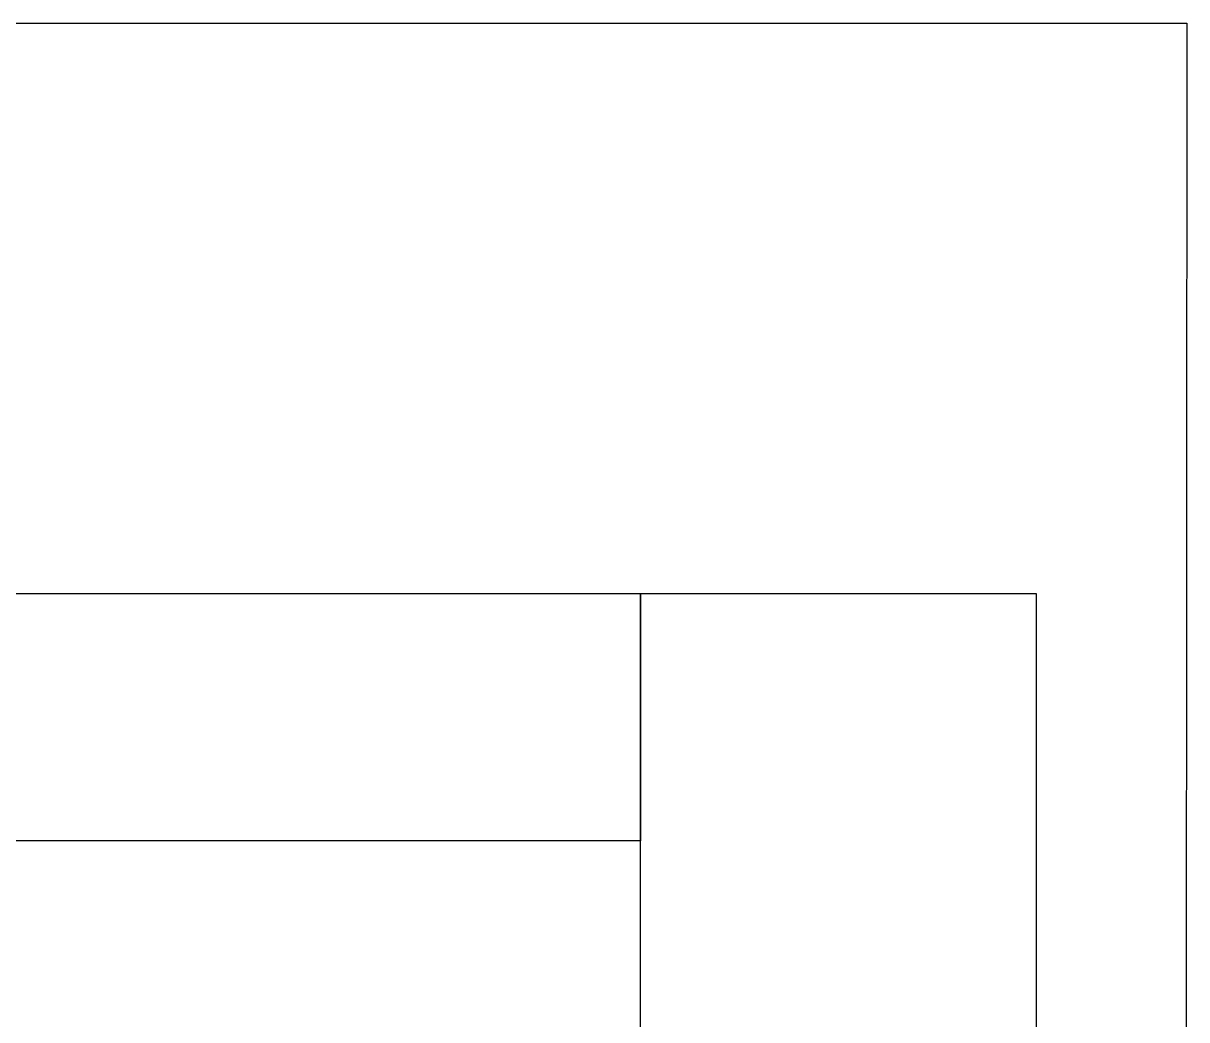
# Model space of a CAD drawing. Header units: millimetres. Extents: x -6000 to 26000, y -6000 to 26000.
# Drawn here: x 144.68 to 161.04, y -5120.54 to -5106.53 of the extents above; entities that cross this region are included whole.
import ezdxf

# ---------------------------------------------------------------- set-up
doc = ezdxf.new("R2010")
doc.units = ezdxf.units.MM
doc.header["$MEASUREMENT"] = 0
doc.layers.add('Чертеж и Рисунок_Ном._пера__21', color=7, linetype='Continuous', lineweight=30)

msp = doc.modelspace()

# ---------------------------------------------------------------- linework, layer by layer
at = {"layer": 'Чертеж и Рисунок_Ном._пера__21', "color": 7, "linetype": 'Continuous', "lineweight": 30}
for p, q in [((77.532, -5106.529), (161.043, -5106.529)), ((161.043, -5106.529), (160.93, -5356.909)), ((85.187, -5114.548), (153.36, -5114.548)), ((153.36, -5114.548), (153.36, -5118.026)), ((153.36, -5212.235), (153.36, -5114.548)), ((153.36, -5114.548), (158.924, -5114.548)), ((158.924, -5114.548), (158.924, -5212.235)), ((153.36, -5118.026), (85.187, -5118.026))]:
    msp.add_line(p, q, dxfattribs=at)

doc.saveas('drawing.dxf')
